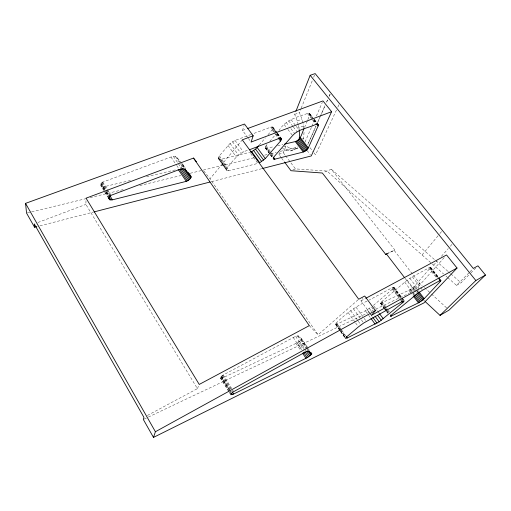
<?xml version="1.0" encoding="UTF-8"?>
<svg xmlns="http://www.w3.org/2000/svg" width="511" height="511" viewBox="0 0 511 511"><rect width="100%" height="100%" fill="white"/><g stroke="black" fill="none" stroke-linecap="round" stroke-linejoin="round"><path stroke-width="0.38" stroke-dasharray="2.56 1.92" d="M269.757 153.958L265.196 147.781L265.528 146.414L267.151 144.389M147.385 415.475L197.412 388.635L85.886 204.4L86.046 198.179M108.396 197.929L100.993 186.023L100.961 183.513L102.206 182.293L170.968 157.018L173.408 156.417L175.42 156.526L176.761 157.311L180.67 161.885M303.579 139.318L304.109 131.014M228.704 391.452L220.452 378.172L221.142 376.53L223.256 374.978L295.588 336.308L298.36 335.887L301.586 338.672L308.229 348.413M417.417 293.474L419.103 283.669L419.78 283.298L422.124 285.445M180.377 168.215L182.223 166.49L182.868 164.785L181.162 162.453M380.554 303.4L408.857 290.299L411.943 288.389L414.568 286.109L430.741 267.406L428.767 267.949L412.339 276.809L407.165 280.156L381.947 301.477L380.433 303.208L384.266 308.408M307.89 119.536L309.941 114.362L309.296 113.327L307.462 113.519C296.814 117.032 285.081 120.174 279.019 130.567M339.975 330.687L335.446 324.281L336.078 323.163C345.577 313.805 356.282 305.891 368.508 300.455M247.931 137.772L242.514 130.401L244.054 125.444M250.684 153.562L257.87 163.411L228.813 170.7L226.967 170.636L226.526 170.137L218.369 158.589L219.36 155.829L230.071 143.412L235.041 140.442L250.697 134.623M268 134.783L272.804 128.97L273.053 127.405L272.606 126.99L270.824 127.143L251.438 134.348M373.413 305.399L392.32 289.232L393.955 287.271L392.071 287.744L369.198 300.085M226.526 170.137L227.567 167.416C233.329 160.333 239.052 152.137 248.582 150.093M281.171 157.56L278.834 154.431L279.626 152.419M298.207 124.71L297.281 120.941L294.681 114.4L295.556 112.19M278.834 154.431L283.273 152.68L285.975 145.974L290.465 148.548L294.796 149.193L298.628 147.807L290.267 150.981L285.962 150.317L281.484 147.724M302.908 122.934L301.995 119.178L299.408 112.656L300.896 108.971M301.19 108.236L312.483 80.227M313.671 77.276L314.565 75.066M304.55 127.431L307.59 120.251M197.412 388.635L199.245 384.432M304.997 142.115L311.621 126.939M311.934 126.211L315.089 118.986M316.347 116.093L322.339 102.36M324.977 105.751L320.499 115.85L324.99 105.751M336.468 110.063L315.53 154.839L313.69 152.45M337.803 107.182L339.489 103.567M220.452 378.172L223.262 377.597L295.946 343.411L300.519 340.332L301.586 338.672M386.303 253.814L394.3 250.537L394.786 249.905L331.326 169.23L323.68 172.456M370.136 313.415L360.97 300.883L362.855 298.45M358.122 299.753L318.091 334.801L210.04 178.793L242.291 139.854M422.054 254.938L439.434 234.134M439.926 233.527L442.488 230.467M259.224 145.098L265.42 137.817M269.731 141.387L275.921 134.176M433.615 265.145L437.269 261.012M441.434 256.298L448.23 248.627M450.306 246.27L452.931 243.313M294.068 149.614L297.051 146.255M419.103 283.669L419.78 283.298M415.635 289.539L444.455 257.308M447.706 277.594L456.521 285.374L469.385 272.389M469.941 271.82L473.295 268.435M456.521 285.374L461.037 282.813L470.305 273.5M470.855 272.951L475.76 268.02M335.446 324.281L337.305 323.961L365.359 310.765L371.478 306.945L373.816 310.132M360.97 300.883L365.18 298.622M387.127 253.807L394.786 249.905M144.045 419.122L147.647 417.417M148.362 417.072L375.017 309.494M375.738 309.149L408.832 293.442M409.554 293.097L411.713 292.075M292.899 169.933L295.435 168.886L326.989 171.064L443.593 273.966M290.267 150.981L294.796 149.193M285.962 150.317L290.465 148.548M302.455 138.858L303.777 138.34M284.052 146.721L285.975 145.974M299.152 129.896L298.948 127.718L303.636 125.936L303.087 123.681M37.948 222.489L85.886 204.4M297.281 120.941L301.995 119.178M294.681 114.4L299.408 112.656M242.514 130.401L246.238 129.034M39.967 225.843L93.296 212.103M211.548 181.635L261.792 168.687M27.332 212.921L85.497 198.766M90.153 197.629L124.275 189.326M139.784 185.55L180.888 175.548M190.194 173.286L202.605 170.265M203.378 170.074L253.788 157.81M264.647 155.165L267.751 154.411M270.849 153.658L276.279 152.335M280.156 151.39L297.996 147.053M130.394 180.504L104.238 186.675L101.702 186.611L100.993 186.023M146.555 176.697L175.784 169.799M218.369 158.589L218.817 159.106L220.675 159.208L249.783 152.329M265.484 148.203L266.825 148.305L273.749 146.663M277.601 145.756L282.985 144.485M331.326 169.23L435.212 260.201M435.813 260.725L447.828 271.245M448.428 271.769L450.229 273.347M450.83 273.87L461.037 282.813M445.943 276.036L447.119 277.077M424.469 287.584L430.907 293.486M431.495 294.023L446.716 307.961M423.504 300.008L424.635 301.056M309.308 325.628L318.091 334.801M203.71 170.872L210.04 178.793M309.794 113.71L312.617 117.294M314.501 119.683L318.264 124.467M430.741 267.406L439.045 277.952M439.53 278.572L440.999 280.437M309.296 113.327L313.537 118.712M314.01 119.312L317.305 123.502M430.434 267.291L440.706 280.347M309.941 114.362L312.285 117.345M314.163 119.734L317.452 123.911M430.652 267.809L437.959 277.096M438.444 277.716L439.907 279.574M308.497 113.263L313.211 119.255M313.677 119.855L316.98 124.052M429.757 267.477L437.588 277.441M438.08 278.067L439.549 279.932M309.717 115.231L312.994 119.402M313.467 120.002L316.277 123.573M430.166 268.46L437.454 277.728M307.462 113.519L312.176 119.523M312.649 120.123L315.951 124.326M428.767 267.949L436.605 277.927M394.3 250.537L419.697 283.388M291.034 119.625L295.748 125.732M296.214 126.338L299.516 130.612M412.339 276.809L420.298 287.125M420.77 287.731L422.175 289.552M310.011 147.673L313.243 151.85M288.626 120.813L292.86 126.313M293.327 126.926L297.089 131.819M409.828 278.31L417.781 288.645M414.568 286.109L418.426 291.129M413.891 286.799L415.813 289.303M416.293 289.929L417.736 291.813M412.99 287.578L415.871 291.334M286.237 122.525L289.054 126.198M290.931 128.644L294.687 133.543M407.165 280.156L414.638 289.89M415.104 290.504L416.503 292.33M307.111 150.534L310.33 154.744M404.999 278.201L414.587 290.708M411.943 288.389L414.817 292.145M410.844 289.149L412.281 291.027M412.76 291.653L414.677 294.157M284.173 124.563L287.45 128.842M287.917 129.455L292.599 135.575M404.686 282.123L414.919 295.505M409.784 289.807L412.179 292.937M412.658 293.563L413.616 294.821M408.857 290.299L411.732 294.061M273.053 127.405L277.275 132.988M277.741 133.607L281.024 137.944M393.955 287.271L404.233 300.864M272.606 126.99L276.834 132.579M277.307 133.199L281.063 138.168M393.694 287.125L403.99 300.743M273.123 128.095L276.866 133.045M277.332 133.665L279.677 136.763M393.789 287.719L403.581 300.666M271.833 126.9L276.534 133.116M277 133.741L280.29 138.091M393.042 287.291L401.007 297.83M272.804 128.97L276.074 133.301M276.54 133.92L278.406 136.392M393.221 288.396L402.061 300.098M270.824 127.143L275.525 133.371M275.991 133.991L279.281 138.347M392.071 287.744L400.975 299.548M401.448 300.168L402.381 301.407M272.133 129.928L274.931 133.633M275.397 134.252L277.728 137.344M392.32 289.232L400.215 299.695M400.675 300.308L401.608 301.541M283.273 152.68L285.144 155.172M285.611 155.798L295.435 168.886M281.638 158.186L283.975 161.316M266.122 145.59L271.079 152.265M271.526 152.872L274.235 156.507M381.947 301.477L388.021 309.647M388.494 310.279L389.427 311.538M265.528 146.414L270.479 153.083M270.932 153.683L273.628 157.324M381.168 302.193L385.364 307.852M385.831 308.478L387.229 310.362M387.696 310.995L388.628 312.247M266.825 148.305L272.51 155.957M381.704 303.074L385.409 308.063M385.869 308.689L387.255 310.56M387.721 311.186L388.647 312.432M265.215 147.168L269.016 152.297M270.785 154.769L272.823 157.426M380.644 302.793L383.902 307.188M384.234 307.724L385.767 309.698M386.086 310.228L388.092 312.834M265.196 147.781L269.949 154.188M270.421 154.827L272.318 157.394M380.433 303.208L384.151 308.222M384.617 308.848L386.476 311.352M386.936 311.978L387.868 313.237M270.23 154.597L272.127 157.158M384.726 309.034L386.118 310.905M386.584 311.531L387.51 312.783M373.886 306.032L377.169 310.496M377.642 311.135L379.047 313.045M248.378 138.385L251.086 142.071M369.357 308.446L371.222 310.995M370.596 314.048L371.51 315.3M367.249 309.762L370.047 313.594M370.52 314.233L372.385 316.782M365.359 310.765L368.163 314.604M368.629 315.242L370.494 317.804M235.041 140.442L243.46 152.048M356.033 307.188L363.66 317.701M364.107 318.321L366.355 321.413M232.505 141.675L240.917 153.306M353.382 308.759L361.002 319.298M361.449 319.918L363.691 323.016M230.071 143.412L238.465 155.057M350.655 310.643L357.815 320.576M358.262 321.195L360.945 324.913M228.027 145.456L236.389 157.088M348.183 312.617L355.177 322.339M355.643 322.99L357.502 325.584M219.36 155.829L227.567 167.416M220.675 159.208L228.813 170.7M337.305 323.961L341.367 329.697M341.821 330.336L346.33 336.711M218.651 156.864L226.846 168.445M336.078 323.163L340.179 328.956M340.633 329.595L345.64 336.672M336.359 324.344L339.521 328.809M339.968 329.448L344.938 336.474M219.615 159.317L227.753 170.827M218.306 157.816L226.488 169.384M335.567 323.84L340.109 330.259M340.562 330.904L345.557 337.969M218.817 159.106L226.967 170.636M335.714 324.453L345.666 338.525M340.428 331.332L345.41 338.384M182.625 164.172L185.672 168.63M182.868 164.785L185.467 168.604M301.618 339.01L307.801 348.087M308.242 348.732L309.129 350.029M182.727 165.583L184.458 168.132M301.247 339.585L307.418 348.643M176.761 157.311L184.733 169.026M298.36 335.887L306.191 347.391M306.626 348.029L307.929 349.946M175.42 156.526L180.306 163.705M180.747 164.357L183.858 168.93M297.383 335.765L307.117 350.035M299.51 341.182L304.339 348.291M304.78 348.936L306.095 350.878M173.408 156.417L181.859 168.86M295.588 336.308L303.904 348.54M298.328 342.038L303.591 349.792M297.095 342.804L301.918 349.926M170.968 157.018L176.308 164.9M176.755 165.558L179.425 169.499M293.193 337.445L301.509 349.722M295.946 343.411L300.768 350.54M102.788 182.025L111.079 195.304M223.256 374.978L232.422 389.657M232.837 390.327L233.674 391.662M102.206 182.293L110.491 195.579M222.643 375.336L232.639 391.362M101.676 182.657L109.961 195.949M222.042 375.745L231.202 390.436M231.617 391.1L232.454 392.435M101.248 183.079L106.211 191.05M106.627 191.714L109.526 196.365M221.531 376.153L229.848 389.51M100.961 183.513L105.515 190.82M105.924 191.484L109.233 196.799M221.142 376.53L229.452 389.88M102.826 186.841L105.7 191.453M106.109 192.11L108.575 196.064M221.915 378.14L228.909 389.376M229.318 390.034L230.55 392.014M100.852 183.922L104.57 189.9M106.224 192.551L109.118 197.201M220.918 376.837L229.637 390.845M230.052 391.509L231.298 393.508M100.788 185.129L104.991 191.893M105.317 192.417L108.613 197.719M220.516 377.648L230.825 394.237M229.12 392.116L230.774 394.773M298.392 125.457L298.948 127.718M303.636 125.936L303.841 128.108M316.022 125.942L307.711 144.683L316.034 125.936M320.18 116.572L317.305 123.055L320.193 116.565M327.532 99.984L326.254 102.871L327.545 99.984M330.093 94.222L328.816 97.103L330.106 94.216"/><path stroke-width="0.77" d="M299.197 139.414L299.574 134.265L299.222 130.624M108.396 197.929L109.916 199.82L112.439 199.833L186.279 181.348L189.613 179.47L190.954 177.668L190.884 176.282L189.147 173.734M318.149 125.962L318.264 124.467L317.778 124.103L315.951 124.326C308.28 128.12 298.584 128.893 292.599 135.575L274.235 156.507L273.296 158.071L273.551 159.074L274.88 159.151L303.279 152.029L306.223 150.419L308.325 147.922L318.149 125.962L316.743 124.173M36.875 226.641L34.556 227.235L26.559 213.106L25.55 203.365L244.494 124.026L253.188 135.785L251.086 142.071L331.613 111.685L322.971 100.916L247.726 128.491M34.556 227.235L34.256 223.882L143.91 417.34L143.329 419.467L153.479 437.41L155.408 431.738L375.451 310.586L364.733 296.016L358.722 299.229L242.291 139.854L253.188 135.785M250.416 152.106L251.68 151.665L259.767 162.728L265.292 158.576L280.526 141.055L281.497 138.57L280.29 138.091L279.281 138.347L249.311 149.812M295.85 111.449L310.164 75.309L315.159 73.59L473.295 268.435L477.945 265.829L485.45 275.033L449.06 310.107L440.035 315.383L425.197 301.586M284.525 144.121L295.294 141.579C300.902 140.027 301.765 133.294 303.943 128.861M331.613 111.685L311.256 155.944L262.565 168.489M311.384 354.468L311.767 353.612L308.797 351.223L306.089 351.766L303.7 352.954L233.674 391.662L231.528 393.215L230.774 394.773L233.54 394.077L307.175 357.687L311.384 354.468L308.74 350.584M284.442 161.942L290.989 170.712L322.358 173.018L385.799 254.484L386.303 253.814L404.52 277.575M440.373 281.44L440.999 280.437L439.058 281.044L422.642 290.159L417.436 293.544L391.765 314.68L390.295 316.539L418.439 302.844L421.53 300.902L424.213 298.654L440.373 281.44L439.403 280.207M375.451 310.586L371.51 315.3L457.038 268.039L446.55 254.963L365.882 298.245M251.68 151.665L255.551 149.148L258.707 145.705M403.454 301.95L404.233 300.864L402.381 301.407L363.691 323.016L358.435 326.88L346.094 337.317L345.41 338.384L347.231 337.982L379.168 321.834L403.454 301.95L402.527 300.717M457.038 268.039L423.945 302.908L153.479 437.41M440.035 315.383L475.85 280.533L485.45 275.033M385.799 254.484L387.127 253.807M193.49 158.071L86.046 198.179L199.245 384.432L309.308 325.628L193.49 158.071L196.409 161.725M94.069 211.905L210.002 182.031M190.884 176.282L185.18 169.678L183.858 168.93L181.859 168.86L179.425 169.499L111.079 195.304L109.233 196.799L109.22 199.252M310.164 75.309L475.85 280.533M317.452 123.911L318.391 125.106M300.296 137.472L308.325 147.922M418.911 291.755L424.213 298.654M299.823 138.302L307.839 148.739M418.222 292.439L423.51 299.325M299.114 139.164L307.117 149.595M417.308 293.212L422.591 300.098M298.226 139.988L306.223 150.419M416.261 294.023L421.53 300.902M297.236 140.704L305.227 151.141M415.156 294.783L420.425 301.675M296.233 141.253L304.211 151.69M414.095 295.447L419.365 302.34M295.294 141.579L303.279 152.029M413.169 295.939L418.439 302.844M280.609 138.002L281.548 139.241M279.345 137.631L281.21 140.103M278.195 137.964L280.526 141.055M401.608 301.541L402.534 302.774M273.455 157.235L274.88 159.151M390.5 314.923L391.426 316.175M273.155 157.963L274.1 159.24M257.161 147.532L265.292 158.576M379.52 313.684L383.276 318.787M255.551 149.148L263.663 160.186M377.565 315.23L381.308 320.327M253.667 150.566L261.76 161.617M374.959 316.098L379.168 321.834M372.851 317.42L377.048 323.169M370.96 318.442L375.163 324.198M346.33 336.711L347.231 337.982M188.074 172.424L191.108 176.883M310.899 352.622L311.78 353.919M185.327 169.403L190.954 177.668M183.954 169.032L190.437 178.563M307.558 350.68L310.637 355.209M182.274 168.668L189.613 179.47M306.536 351.523L309.609 356.046M180.811 168.854L188.572 180.287M304.907 351.734L308.414 356.902M179.661 169.492L187.416 180.939M303.668 352.513L307.175 357.687M178.096 169.256L186.279 181.348M302.518 353.133L306.025 358.313M109.571 195.228L112.439 199.833M232.307 392.097L233.54 394.077M108.984 196.722L111.034 200.018M231.374 393.336L232.198 394.658M108.683 197.84L109.916 199.82M25.55 203.365L155.408 431.738"/></g></svg>
